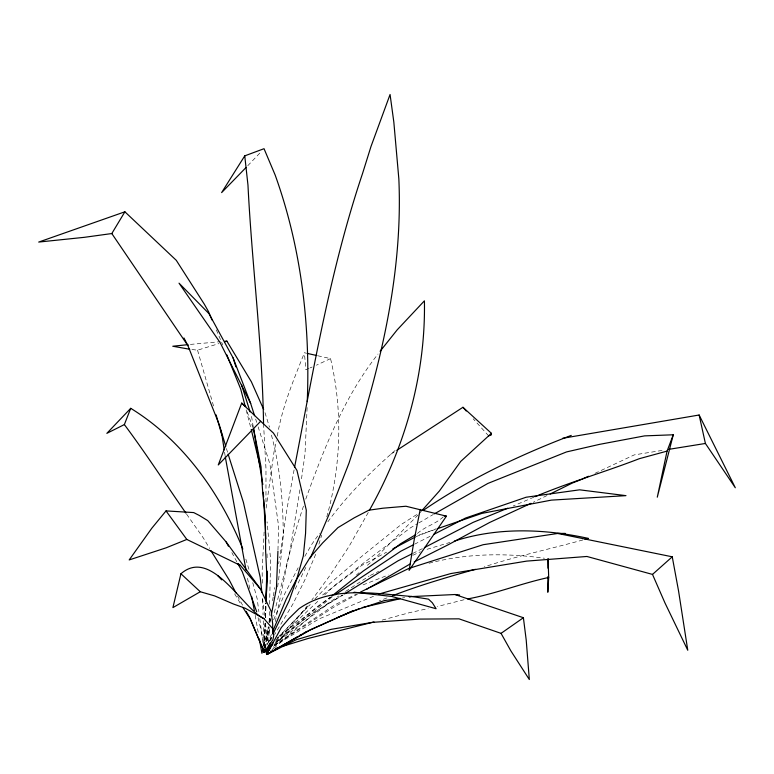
<?xml version="1.0" encoding="UTF-8"?>
<svg xmlns="http://www.w3.org/2000/svg" width="774" height="774" viewBox="0 0 774 774"><rect width="100%" height="100%" fill="white"/><g stroke="black" fill="none" stroke-linecap="round" stroke-linejoin="round"><path stroke-width="0.58" stroke-dasharray="3.87 2.9" d="M268.694 642.468L269.062 626.94M269.178 622.161L269.439 611.402M269.604 604.233L270.639 559.854L267.059 521.773M277.963 549.995L278.582 526.049L269.903 464.003L258.129 426.842M265.269 617.381L265.724 603.072M265.318 617.381L265.792 603.081M265.269 623.022L264.311 648.341L265.279 623.293M265.492 616.994L266.043 602.53M265.501 617.323L266.053 602.985M307.114 407.53L305.014 453.99L301.289 480.306M264.127 531.99L262.144 570.97L262.405 585.144M266.092 508.15L273.967 452.219L276.347 440.735M277.614 586.982L278.437 581.11M278.601 579.939L283.245 536.401C283.216 501.542 280.178 466.693 270.881 432.995M299.915 489.758L289.699 552.704L273.435 616.017M264.766 648.38L268.278 626.921M269.062 622.151L269.845 617.381M272.583 600.692L273.164 597.112M273.367 595.922L274.731 587.572M278.64 563.724L279.027 561.344M294.091 469.886L287.009 508.75L279.617 557.764M275.321 621.57L288.615 556.796L297.603 524.114L303.93 504.764M264.853 648.448L268.926 627.395M269.826 622.712L270.736 618.029M277.295 436.149C282.046 407.134 293.656 379.947 304.414 352.76L306.678 353.273M326.792 516.897C341.141 465.377 342.882 410.694 330.537 358.614L318.046 355.817M263.653 646.358L268.617 626.64M269.787 621.996L270.658 618.523M265.376 647.325L270.155 628.769M270.726 640.737L271.732 637.292M318.898 544.248L321.713 535.153M305.759 499.143C324.093 448.33 344.246 396.849 378.022 354.028M267.369 644.268L271.935 633.287M262.928 645.352L269.913 628.72M273.638 619.858L284.474 594.277L298.164 567.758M315.695 554.29L304.608 580.471L293.056 603.759L274.654 634.525M269.381 641.327L271.984 636.015M269.516 641.124L271.655 636.789M295.155 589.101L305.836 567.419M368.289 512.446L348.91 546.638L330.208 575.053L311.825 600.044M304.801 556.361L312.057 543.919L319.556 533.344M327.847 521.831L329.918 518.957C348.881 493.657 371.336 471.24 395.117 450.497M271.481 650.624L307.123 606.052M247.777 165.704L260.78 152.101M277.479 638.076L309.087 605.094M314.912 599.018L329.318 584.051L361.942 556.235L401.251 524.472L421.482 511.508M275.825 639.953L310.297 604.475M418.144 514.884L374.094 559.37L365.27 567.207M275.563 641.22L318.453 600.721M324.587 594.935L335.461 584.699L369.885 558.199L410.549 527.771L417.815 523.534M443.328 516.809C435.588 524.24 424.607 526.533 416.818 534.021M356.456 575.053L359.097 572.702M273.899 648.254L316.46 611.344L338.76 595.999M276.086 641.81L316.711 607.116L330.13 597.267M331.427 596.609L277.431 637.534M275.147 642.942L307.133 616.704L343.269 594.809M332.143 596.822L274.373 643.687M322.594 594.993L361.603 565.513L386.603 552.162M273.764 644.752L328.253 603.71L342.514 595.138M262.028 649.067L265.879 646.184M274.151 645.313L334.929 604.804L356.214 594.209M345.601 591.442L369.198 575.972M390.764 454.251L394.769 451.639M274.209 645.516L334.329 606.826L357.404 594.277M273.454 646.377L319.13 618.881L374.277 595.97M418.85 522.924L433.382 514.439M416.025 536.634L436.101 528.797M414.535 544.209L432.463 535.076M412.813 553.42L422.314 548.66M547.024 495.544L533.18 502.316M370.253 575.459L378.679 571.357M330.537 358.614L316.402 365.212M412.832 555.258L420.388 551.804M594.954 473.349L634.235 454.899L663.889 450.139M533.925 497.16L513.201 505.983M309.019 368.347L305.856 369.682L304.414 352.76M310.074 367.902L312.183 367.002M363.054 584.863L388.403 574.976M387.029 597.876L379.308 600.847M419.179 534.969L435.007 529.532M191.913 349.519L197.544 350.167L218.994 343.569M427.045 549.308L449.82 542.477M582.861 539.962C549.985 549.047 516.645 556.08 484.253 566.887M382.114 620.119L409.649 612.631L428.157 608.558M464.052 599.734L437.407 606.516M428.989 563.249C466.577 553.265 506.148 552.878 544.48 558.248M402.374 597.973L404.667 597.596M190.375 344.411L220.164 341.692M488.655 435.868L473.156 418.782M186.573 514.12L203.61 538.385L209.58 548.456M234.648 593.851L241.101 604.581M242.591 605.21L237.531 595.97M236.834 561.808L231.823 552.578M253.166 428.032L247.158 411.894M216.304 329.821L222.767 344.904M264.998 412.658L269.507 427.229M255.652 419.053L256.716 422.391M245.832 559.128L249.199 570.235M226.434 448.543L227.788 453.071M197.544 350.167L214.088 407.927M252.75 582.687L257.162 598.699L258.874 611.595M246.132 409.872L250.94 428.332M258.061 617.623L265.085 647.586M247.477 578.284L249.838 588.637M255.188 615.291L258.545 634.303M251.56 416.431L253.466 428.216M224.576 452.2L225.118 455.751M259.812 618.716L263.402 646.019M262.57 598.273L264.65 616.191M265.482 623.36L267.968 644.858M263.547 423.726L265.975 468.502L265.966 503.497M267.03 553.865L267.165 558.664M262.609 599.26L263.073 614.837M263.247 620.825L264.002 645.971M265.085 623.341L264.292 648.38L265.124 623.351"/><path stroke-width="1.16" d="M547.915 576.562L547.808 592.245L548.689 577.462L548.069 558.712L547.992 568.222M307.239 401.609C310.374 324.945 301.183 247.438 275.147 175.001L264.031 148.695L244.748 155.864L221.616 192.61L246.151 167.397M277.934 551.185L276.424 588.375L271.181 615.698M265.869 600.692L266.817 572.083M266.13 600.111L267.214 571.183M266.101 601.795L267.011 579.678L265.617 550.546L265.376 517.119L262.705 492.37L261.022 466.77L253.611 428.96M294.517 467.535L296.858 455.422C315.037 360.713 331.736 265.163 362.532 173.54L371.007 146.45L390.067 94.486L393.831 122.079L398.842 178.871C403.167 275.999 379.154 371.539 349.006 463.084L328.863 514.894L310.384 558.015M420.234 509.389L414.138 540.126L409.117 570.351L446.434 516.161L405.963 506.244L383.004 508.199L368.879 510.192L354.211 517.835L337.967 527.626L322.69 542.874L310.093 557.386L296.181 579.929L286.187 599.231L272.854 631.091M673.264 434.785L667.072 451.107L657.281 497.189L673.264 434.785L644.616 435.878L599.444 444.382L566.52 451.929L487.872 483.431L434.417 513.839M272.738 633.848L272.661 623.786L271.229 611.45L260.238 588.743L226.143 541.945L207.761 520.621L199.324 515.465L193.713 512.582L166.023 510.908L151.81 528.226L129.2 559.921L166.1 547.828L186.824 539.449L240.424 565.436L260.238 588.743M263.073 648.67L261.902 653.314L259.387 639.053M263.915 618.6C242.91 609.09 211.631 547.054 180.932 573.757L172.912 607.609L200.273 591.742L214.621 595.893L233.39 603.991L245.126 608.2L263.915 618.6L273.319 629.368L273.706 635.773L272.816 639.992L264.176 651.96L249.75 617.613L246.171 611.412M270.058 643.03L266.701 654.504L296.094 639.788L331.088 629.349L372.642 622.335L419.876 619.084L459.011 618.842L501.049 633.364L510.869 650.876L529.319 679.514L526.223 640.137L523.398 617.729L454.967 594.519L409.282 596.696M130.729 408.324L106.841 433.353L124.362 424.568L130.729 408.324C182.538 440.222 219.1 491.683 242.156 547.199L242.804 549.124M245.803 406.611L241.701 403.109L218.258 464.961L260.664 421.279L273.425 433.053L296.974 470.486L306.291 510.134L305.566 533.421L303.34 555.896L296.442 580.074L289.108 600.837L273.019 633.887M369.362 510.337C405.286 446.54 425.787 374.229 424.413 300.825L397.197 329.84L380.111 351.28M124.895 211.805L38.7 242.069L84.395 237.318L111.804 233.545L124.895 211.805L176.298 260.345L204.297 304.163L208.448 311.506L212.144 320.117M422.082 510.395L439.39 490.987L460.743 461.41L491.422 433.324L462.958 407.288L396.781 450.333M268.336 647.674L273.328 642.526M265.927 650.305L264.176 651.96L250.341 619.123L242.881 607.493M652.501 574.414L672.248 556.806L678.546 590.872L687.767 650.247L664.982 602.965L652.501 574.414L586.905 556.467L526.707 561.102L450.797 573.573L378.641 594.122M268.501 652.937L266.701 654.504L265.356 648.738M267.843 648.835L272.419 644.936M271.597 645.942L264.176 651.96L263.866 649.589M270.89 646.909L264.176 651.96L264.108 649.57M332.056 595.864L363.151 571.106L381.892 558.18L400.497 543.793L415.793 534.631M501.049 633.364L523.398 617.729M270.155 647.973L264.176 651.96L264.253 649.579L264.176 651.96L269.826 650.237M334.832 594.945L400.835 551.204L413.48 544.751M423.513 510.211C469.305 478.971 519.557 455.064 571.251 435.394M270.194 648.099L264.176 651.96L264.273 649.55L264.176 651.96L270.368 648.235M409.968 564.062L369.972 587.408M344.556 593.919L398.029 560.821L411.758 553.952M297.603 636.702L266.701 654.504L281.301 627.588L288.886 618.6L298.928 608.761C331.862 585.483 374.2 593.532 411.555 596.444L428.477 599.144L432.337 602.772L436.11 608.732L391.857 596.464L354.057 592.226M299.654 635.512L301.715 634.322M303.776 633.142L306.872 631.361M366.847 589.149L368.946 588.008M392.892 548.834L414.97 537.195M433.527 534.524L465.416 518.096L526.146 497.227L579.61 489.826L625.982 495.65L551.407 500.12L481.863 513.394L437.271 528.748M414.235 561.905L448.407 544.654L489.671 522.46L531.003 503.323M424.423 547.605L473.108 522.382L507.638 508.266M360.471 592.091L368.985 587.853M550.198 493.976L572.47 482.986L580.993 479.648M370.069 587.331L408.662 568.522L483.16 544.712L557.706 533.46L565.272 533.392M353.65 610.493L309.252 630.355L266.701 654.504L310.597 629.736L350.777 611.741L384.417 600.585L400.081 598.36M582.067 479.164L588.511 476.252M535.008 496.695C569.093 482.347 604.823 472.014 639.314 458.692L667.072 451.107M337.551 617.497L359.291 608.732M392.495 595.728C419.508 585.289 447.459 577.143 475.313 569.316M224.634 341.837L226.888 341.141L251.376 381.785L263.653 409.427M275.486 648.506L280.004 647.122M282.268 646.435L307.849 638.55L373.987 621.977M585.067 539.333L588.375 538.394C544.412 528.787 497.585 527.017 454.367 541.113M548.689 577.462C521.308 583.364 495.157 593.939 467.564 598.931M362.184 607.59L400.148 598.728M562.63 438.297L699.135 415.009L735.3 487.755L705.404 443.463L699.135 415.009M409.262 596.831L411.555 596.444M668.63 449.375L705.404 443.463M188.034 344.653L172.766 346.239L189.727 349.248M224.702 341.305L226.888 341.141M488.655 435.868L491.2 435.007L491.422 433.324M444.489 516.132L446.434 516.161M454.967 594.519L459.582 594.983M557.706 533.46L672.248 556.806M307.82 353.524L316.905 355.556M237.841 563.424L240.424 565.436M180.932 573.757L200.273 591.742M241.701 403.109L260.664 421.279M217.746 575.672L221.712 579.881M466.229 411.004L462.958 407.288M124.362 424.568C145.88 453.39 165.404 483.624 185.924 513.133M166.023 510.908L186.824 539.449M111.804 233.545L187.908 345.639L219.274 424.752L225.747 446.279M210.78 550.469L229.278 580.084L235.925 592.913M237.928 563.791L242.301 571.754L256.716 611.857M226.143 541.945L228.417 546.202M250.679 403.486L233.109 357.917L208.941 313.605L179.026 283.168L220.135 342.63L250.679 403.486L254.588 415.725M183.951 337.967L187.908 345.639M226.821 354.831L240.724 389.109L245.232 406.418M241.546 384.794L250.128 411.913M233.109 357.917L235.915 366.876M228.137 454.203L243.413 502.403L260.18 577.249L261.883 592.304M216.081 414.854L222.041 435.646L224.208 449.839M251.24 429.483L260.499 467.554M220.696 429.947L222.041 435.646M251.676 596.686L254.346 610.541M246.026 570.022L225.292 456.931M262.812 484.514L253.466 428.216M244.748 155.864L247.97 185.112C251.947 264.718 262.328 343.946 263.547 423.726M265.84 538.975L263.692 499.482M263.324 492.293L263.566 497.082M265.84 650.228L264.176 651.96L265.84 650.247"/></g></svg>
